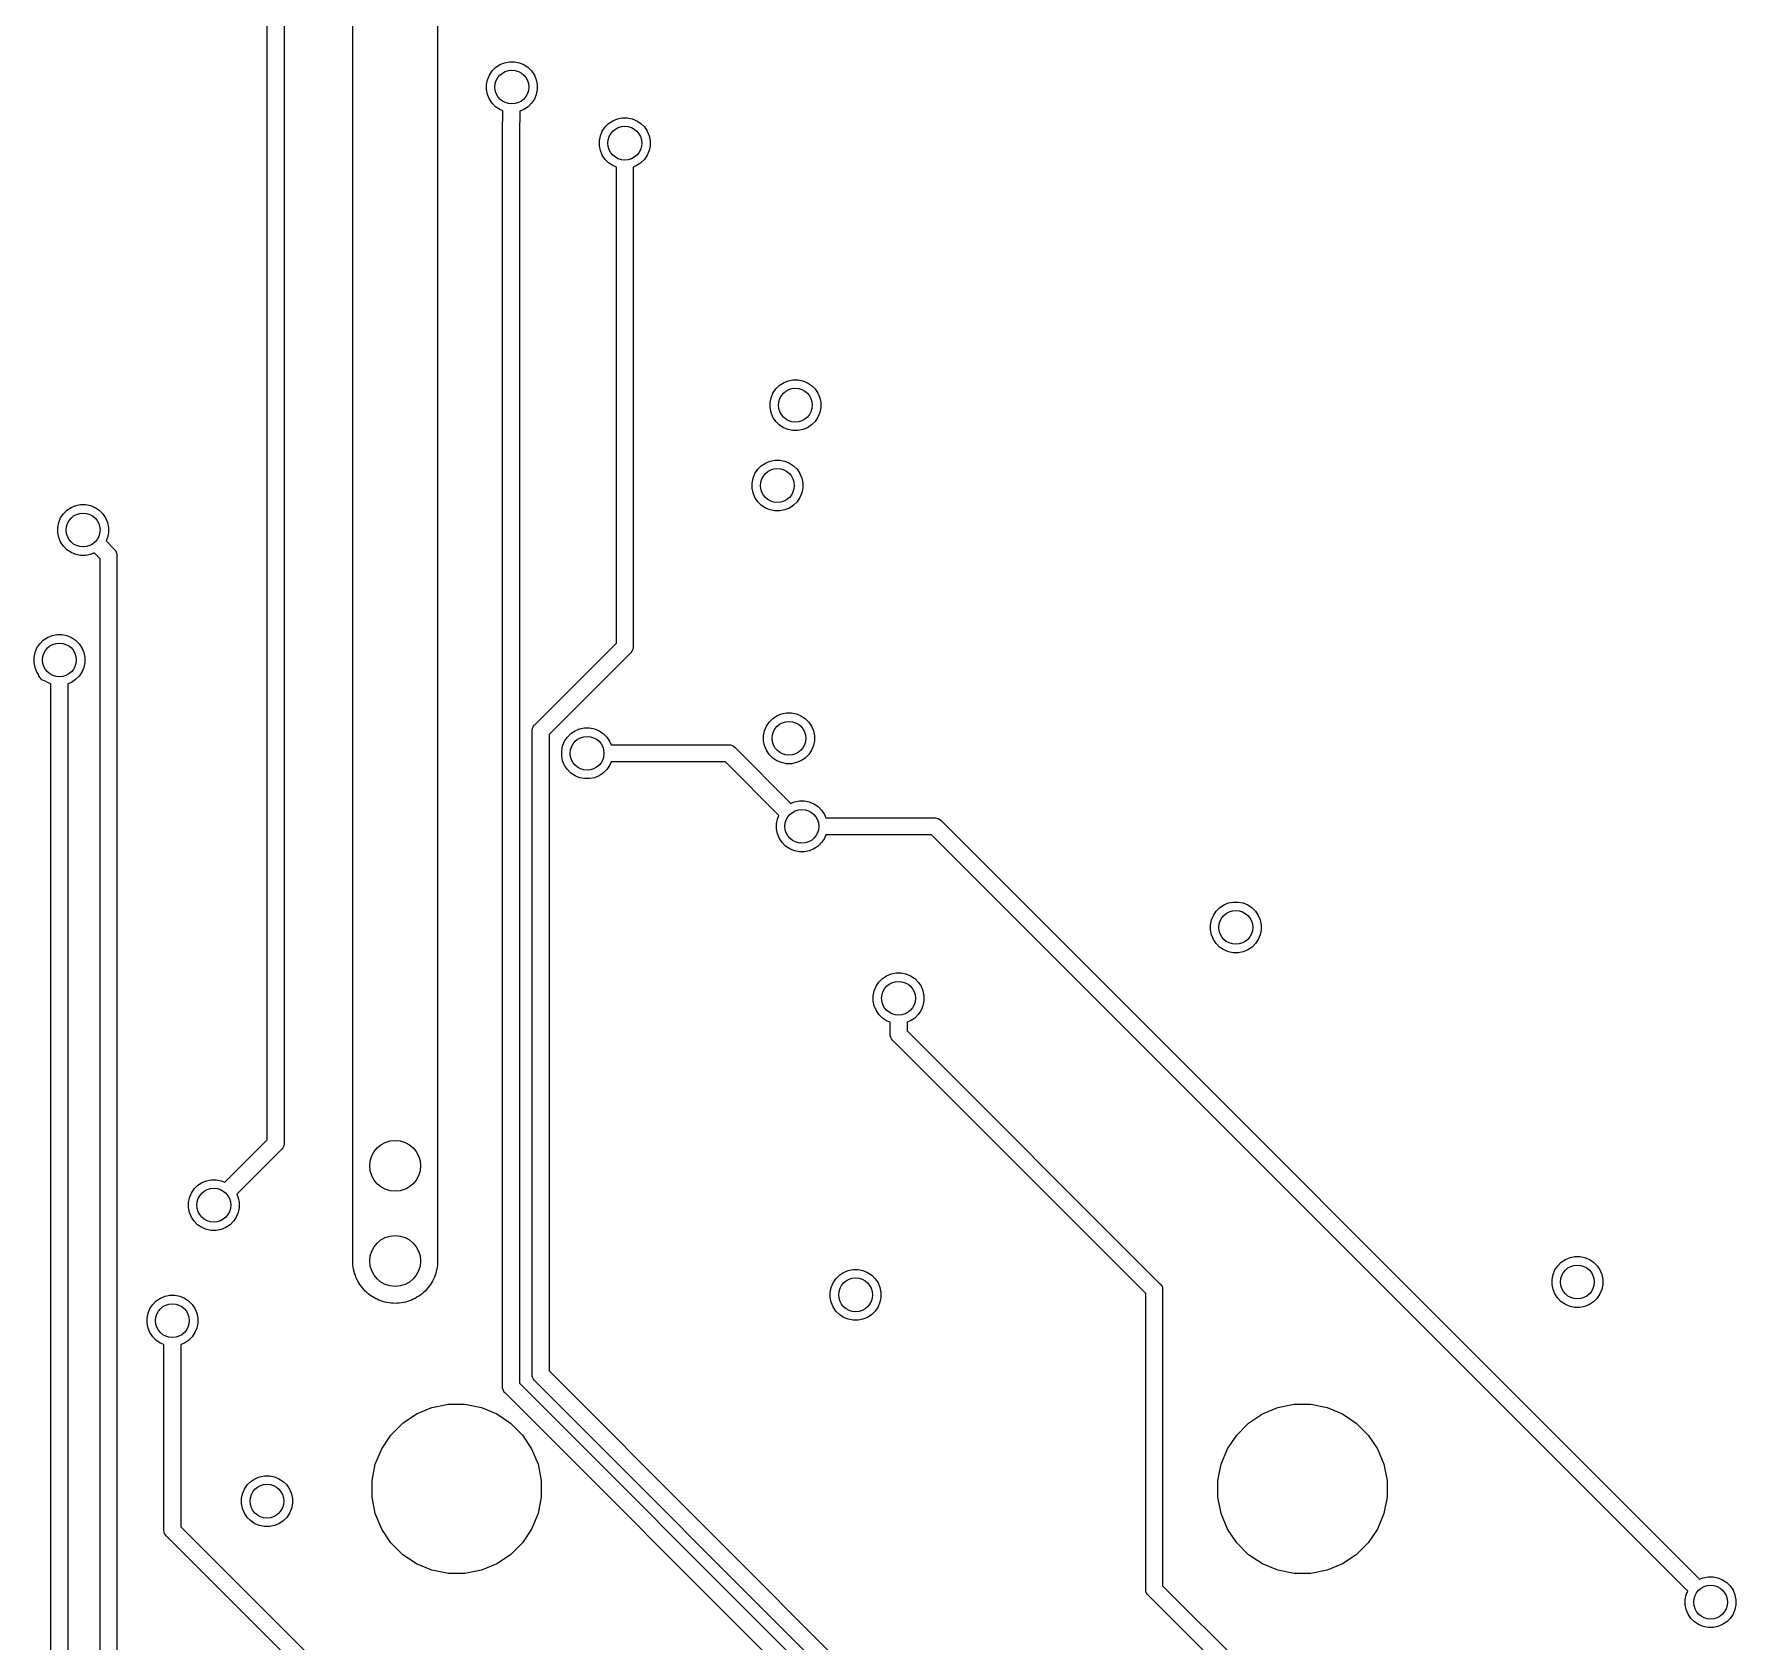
# Model space of a CAD drawing. Extents: x 71 to 174, y -171 to -82.
# Drawn here: x 148.75 to 168.88, y -128.81 to -109.8 of the extents above; entities that cross this region are included whole.
import ezdxf

# ---------------------------------------------------------------- set-up
doc = ezdxf.new("R2010")
doc.units = 0
doc.header["$MEASUREMENT"] = 0
doc.layers.add('BLACK', color=7, linetype='CONTINUOUS')

msp = doc.modelspace()

# ---------------------------------------------------------------- linework, layer by layer
at = {"layer": 'BLACK', "linetype": 'CONTINUOUS'}
for p, q in [((152.523, -122.45), (152.523, -91.7302)), ((153.523, -91.9128), (153.523, -124.355)), ((151.711, -101.399), (151.711, -122.908)), ((151.511, -122.872), (151.511, -101.435)), ((154.137, -110.289), (154.17, -110.24)), ((154.17, -110.24), (154.211, -110.198)), ((154.211, -110.198), (154.261, -110.166)), ((154.261, -110.166), (154.315, -110.143)), ((154.315, -110.143), (154.373, -110.131)), ((154.373, -110.131), (154.432, -110.131)), ((154.432, -110.131), (154.49, -110.143)), ((154.49, -110.143), (154.545, -110.166)), ((154.545, -110.166), (154.594, -110.198)), ((154.594, -110.198), (154.636, -110.24)), ((154.636, -110.24), (154.669, -110.289)), ((154.103, -110.402), (154.114, -110.344)), ((154.103, -110.461), (154.103, -110.402)), ((154.114, -110.519), (154.103, -110.461)), ((154.114, -110.344), (154.137, -110.289)), ((154.669, -110.289), (154.691, -110.344)), ((154.691, -110.344), (154.703, -110.402)), ((154.703, -110.461), (154.691, -110.519)), ((154.703, -110.402), (154.703, -110.461)), ((154.137, -110.574), (154.114, -110.519)), ((154.17, -110.623), (154.137, -110.574)), ((154.211, -110.665), (154.17, -110.623)), ((154.261, -110.697), (154.211, -110.665)), ((154.594, -110.665), (154.545, -110.697)), ((154.636, -110.623), (154.594, -110.665)), ((154.669, -110.574), (154.636, -110.623)), ((154.691, -110.519), (154.669, -110.574)), ((154.297, -110.712), (154.261, -110.697)), ((154.292, -110.971), (154.297, -110.712)), ((154.497, -110.717), (154.492, -110.978)), ((154.545, -110.697), (154.497, -110.717)), ((155.504, -110.903), (155.546, -110.862)), ((155.546, -110.862), (155.595, -110.829)), ((155.595, -110.829), (155.65, -110.806)), ((155.65, -110.806), (155.708, -110.795)), ((155.708, -110.795), (155.767, -110.795)), ((155.767, -110.795), (155.825, -110.806)), ((155.825, -110.806), (155.88, -110.829)), ((155.88, -110.829), (155.929, -110.862)), ((155.929, -110.862), (155.971, -110.903)), ((154.292, -110.972), (154.292, -110.971)), ((154.292, -110.976), (154.292, -110.972)), ((154.292, -110.98), (154.292, -110.976)), ((154.292, -110.981), (154.292, -110.98)), ((154.292, -125.787), (154.292, -110.981)), ((154.492, -110.978), (154.492, -125.75)), ((155.438, -111.065), (155.449, -111.007)), ((155.438, -111.124), (155.438, -111.065)), ((155.449, -111.007), (155.472, -110.953)), ((155.472, -110.953), (155.504, -110.903)), ((155.971, -110.903), (156.003, -110.953)), ((156.003, -110.953), (156.026, -111.007)), ((156.026, -111.007), (156.038, -111.065)), ((156.038, -111.065), (156.038, -111.124)), ((155.449, -111.182), (155.438, -111.124)), ((155.472, -111.237), (155.449, -111.182)), ((155.504, -111.286), (155.472, -111.237)), ((156.003, -111.237), (155.971, -111.286)), ((156.026, -111.182), (156.003, -111.237)), ((156.038, -111.124), (156.026, -111.182)), ((155.546, -111.328), (155.504, -111.286)), ((155.595, -111.36), (155.546, -111.328)), ((155.638, -111.378), (155.595, -111.36)), ((155.638, -117.004), (155.638, -111.378)), ((155.88, -111.36), (155.838, -111.378)), ((155.838, -111.378), (155.838, -117.041)), ((155.929, -111.328), (155.88, -111.36)), ((155.971, -111.286), (155.929, -111.328)), ((157.668, -113.902), (157.726, -113.891)), ((157.726, -113.891), (157.785, -113.891)), ((157.785, -113.891), (157.843, -113.902)), ((157.467, -114.103), (157.49, -114.049)), ((157.49, -114.049), (157.522, -113.999)), ((157.522, -113.999), (157.564, -113.958)), ((157.564, -113.958), (157.613, -113.925)), ((157.613, -113.925), (157.668, -113.902)), ((157.843, -113.902), (157.898, -113.925)), ((157.898, -113.925), (157.947, -113.958)), ((157.947, -113.958), (157.989, -113.999)), ((157.989, -113.999), (158.021, -114.049)), ((158.021, -114.049), (158.044, -114.103)), ((157.455, -114.161), (157.467, -114.103)), ((157.455, -114.22), (157.455, -114.161)), ((157.467, -114.278), (157.455, -114.22)), ((157.49, -114.333), (157.467, -114.278)), ((158.044, -114.278), (158.021, -114.333)), ((158.044, -114.103), (158.055, -114.161)), ((158.055, -114.22), (158.044, -114.278)), ((158.055, -114.161), (158.055, -114.22)), ((157.522, -114.382), (157.49, -114.333)), ((157.564, -114.424), (157.522, -114.382)), ((157.613, -114.457), (157.564, -114.424)), ((157.668, -114.479), (157.613, -114.457)), ((157.726, -114.491), (157.668, -114.479)), ((157.785, -114.491), (157.726, -114.491)), ((157.843, -114.479), (157.785, -114.491)), ((157.898, -114.457), (157.843, -114.479)), ((157.947, -114.424), (157.898, -114.457)), ((157.989, -114.382), (157.947, -114.424)), ((158.021, -114.333), (157.989, -114.382)), ((157.351, -114.908), (157.4, -114.875)), ((157.4, -114.875), (157.455, -114.852)), ((157.455, -114.852), (157.513, -114.841)), ((157.513, -114.841), (157.572, -114.841)), ((157.572, -114.841), (157.63, -114.852)), ((157.63, -114.852), (157.684, -114.875)), ((157.684, -114.875), (157.733, -114.908)), ((157.242, -115.111), (157.254, -115.053)), ((157.254, -115.053), (157.276, -114.999)), ((157.276, -114.999), (157.309, -114.949)), ((157.309, -114.949), (157.351, -114.908)), ((157.733, -114.908), (157.775, -114.949)), ((157.775, -114.949), (157.808, -114.999)), ((157.808, -114.999), (157.831, -115.053)), ((157.831, -115.053), (157.842, -115.111)), ((157.242, -115.17), (157.242, -115.111)), ((157.254, -115.228), (157.242, -115.17)), ((157.276, -115.283), (157.254, -115.228)), ((157.309, -115.332), (157.276, -115.283)), ((157.808, -115.283), (157.775, -115.332)), ((157.831, -115.228), (157.808, -115.283)), ((157.842, -115.17), (157.831, -115.228)), ((157.842, -115.111), (157.842, -115.17)), ((149.067, -115.524), (149.1, -115.474)), ((149.1, -115.474), (149.142, -115.433)), ((149.142, -115.433), (149.191, -115.4)), ((149.191, -115.4), (149.246, -115.377)), ((149.246, -115.377), (149.304, -115.366)), ((149.304, -115.366), (149.363, -115.366)), ((149.363, -115.366), (149.421, -115.377)), ((149.421, -115.377), (149.475, -115.4)), ((149.475, -115.4), (149.524, -115.433)), ((149.524, -115.433), (149.566, -115.474)), ((149.566, -115.474), (149.599, -115.524)), ((157.351, -115.374), (157.309, -115.332)), ((157.4, -115.407), (157.351, -115.374)), ((157.455, -115.429), (157.4, -115.407)), ((157.513, -115.441), (157.455, -115.429)), ((157.572, -115.441), (157.513, -115.441)), ((157.63, -115.429), (157.572, -115.441)), ((157.684, -115.407), (157.63, -115.429)), ((157.733, -115.374), (157.684, -115.407)), ((157.775, -115.332), (157.733, -115.374)), ((149.033, -115.636), (149.045, -115.578)), ((149.033, -115.695), (149.033, -115.636)), ((149.045, -115.753), (149.033, -115.695)), ((149.045, -115.578), (149.067, -115.524)), ((149.599, -115.524), (149.622, -115.578)), ((149.622, -115.578), (149.633, -115.636)), ((149.633, -115.695), (149.622, -115.753)), ((149.633, -115.636), (149.633, -115.695)), ((149.067, -115.808), (149.045, -115.753)), ((149.1, -115.857), (149.067, -115.808)), ((149.142, -115.899), (149.1, -115.857)), ((149.191, -115.932), (149.142, -115.899)), ((149.622, -115.753), (149.604, -115.795)), ((149.604, -115.795), (149.7, -115.892)), ((149.7, -115.892), (149.704, -115.895)), ((149.704, -115.895), (149.716, -115.909)), ((149.246, -115.954), (149.191, -115.932)), ((149.304, -115.966), (149.246, -115.954)), ((149.363, -115.966), (149.304, -115.966)), ((149.421, -115.954), (149.363, -115.966)), ((149.463, -115.937), (149.421, -115.954)), ((149.533, -116.007), (149.463, -115.937)), ((149.533, -130.144), (149.533, -116.007)), ((149.716, -115.909), (149.717, -115.91)), ((149.717, -115.91), (149.726, -115.927)), ((149.726, -115.927), (149.729, -115.939)), ((149.729, -115.939), (149.732, -115.946)), ((149.732, -115.946), (149.733, -115.961)), ((149.733, -115.961), (149.733, -115.961)), ((149.733, -115.961), (149.734, -115.966)), ((149.734, -115.966), (149.733, -115.971)), ((149.733, -115.971), (149.733, -130.181)), ((148.911, -116.937), (148.966, -116.914)), ((148.966, -116.914), (149.024, -116.902)), ((149.024, -116.902), (149.083, -116.902)), ((149.083, -116.902), (149.141, -116.914)), ((149.141, -116.914), (149.195, -116.937)), ((148.753, -117.173), (148.765, -117.115)), ((148.765, -117.115), (148.787, -117.06)), ((148.787, -117.06), (148.82, -117.011)), ((148.82, -117.011), (148.862, -116.969)), ((148.862, -116.969), (148.911, -116.937)), ((149.195, -116.937), (149.244, -116.969)), ((149.244, -116.969), (149.286, -117.011)), ((149.286, -117.011), (149.319, -117.06)), ((149.319, -117.06), (149.342, -117.115)), ((149.342, -117.115), (149.353, -117.173)), ((154.674, -117.967), (155.638, -117.004)), ((155.821, -117.101), (155.809, -117.117)), ((155.83, -117.084), (155.821, -117.101)), ((155.836, -117.065), (155.83, -117.084)), ((155.838, -117.051), (155.836, -117.065)), ((155.838, -117.041), (155.838, -117.046)), ((155.838, -117.046), (155.838, -117.051)), ((155.838, -117.051), (155.838, -117.051)), ((148.753, -117.232), (148.753, -117.173)), ((148.765, -117.29), (148.753, -117.232)), ((148.787, -117.345), (148.765, -117.29)), ((149.342, -117.29), (149.319, -117.345)), ((149.353, -117.232), (149.342, -117.29)), ((149.353, -117.173), (149.353, -117.232)), ((155.805, -117.12), (154.842, -118.083)), ((155.809, -117.117), (155.805, -117.12)), ((148.804, -117.37), (148.787, -117.345)), ((148.805, -117.372), (148.804, -117.37)), ((148.81, -117.391), (148.805, -117.372)), ((148.82, -117.408), (148.81, -117.391)), ((148.832, -117.423), (148.82, -117.408)), ((148.847, -117.436), (148.832, -117.423)), ((148.865, -117.445), (148.847, -117.436)), ((148.883, -117.451), (148.865, -117.445)), ((148.885, -117.451), (148.883, -117.451)), ((148.911, -117.468), (148.885, -117.451)), ((148.953, -117.486), (148.911, -117.468)), ((148.953, -141.495), (148.953, -117.486)), ((149.195, -117.468), (149.153, -117.486)), ((149.153, -117.486), (149.153, -141.532)), ((149.244, -117.435), (149.195, -117.468)), ((149.286, -117.394), (149.244, -117.435)), ((149.319, -117.345), (149.286, -117.394)), ((157.446, -117.936), (157.488, -117.895)), ((157.488, -117.895), (157.537, -117.862)), ((157.537, -117.862), (157.592, -117.839)), ((157.592, -117.839), (157.65, -117.828)), ((157.65, -117.828), (157.709, -117.828)), ((157.709, -117.828), (157.767, -117.839)), ((157.767, -117.839), (157.821, -117.862)), ((157.821, -117.862), (157.871, -117.895)), ((157.871, -117.895), (157.912, -117.936)), ((154.641, -118.041), (154.642, -118.037)), ((154.642, -118.046), (154.641, -118.041)), ((154.642, -118.037), (154.643, -118.022)), ((154.642, -118.037), (154.642, -118.037)), ((154.642, -125.642), (154.642, -118.046)), ((154.643, -118.022), (154.649, -118.003)), ((154.649, -118.003), (154.658, -117.986)), ((154.658, -117.986), (154.671, -117.97)), ((154.671, -117.97), (154.674, -117.967)), ((154.842, -118.083), (154.842, -125.605)), ((155.026, -118.163), (155.059, -118.114)), ((155.059, -118.114), (155.1, -118.072)), ((155.1, -118.072), (155.15, -118.04)), ((155.15, -118.04), (155.204, -118.017)), ((155.204, -118.017), (155.262, -118.005)), ((155.262, -118.005), (155.321, -118.005)), ((155.321, -118.005), (155.379, -118.017)), ((155.379, -118.017), (155.434, -118.04)), ((155.434, -118.04), (155.483, -118.072)), ((155.483, -118.072), (155.525, -118.114)), ((155.525, -118.114), (155.558, -118.163)), ((157.379, -118.098), (157.391, -118.04)), ((157.379, -118.157), (157.379, -118.098)), ((157.391, -118.04), (157.413, -117.986)), ((157.413, -117.986), (157.446, -117.936)), ((157.912, -117.936), (157.945, -117.986)), ((157.945, -117.986), (157.968, -118.04)), ((157.968, -118.04), (157.979, -118.098)), ((157.979, -118.098), (157.979, -118.157)), ((154.992, -118.276), (155.003, -118.218)), ((154.992, -118.335), (154.992, -118.276)), ((155.003, -118.218), (155.026, -118.163)), ((155.558, -118.163), (155.575, -118.205)), ((155.575, -118.205), (156.963, -118.205)), ((156.963, -118.205), (156.968, -118.205)), ((156.968, -118.205), (156.973, -118.205)), ((156.973, -118.205), (156.973, -118.205)), ((156.973, -118.205), (156.988, -118.207)), ((156.988, -118.207), (157.007, -118.213)), ((157.007, -118.213), (157.024, -118.222)), ((157.024, -118.222), (157.039, -118.234)), ((157.039, -118.234), (157.042, -118.238)), ((157.042, -118.238), (157.702, -118.898)), ((157.391, -118.215), (157.379, -118.157)), ((157.413, -118.27), (157.391, -118.215)), ((157.446, -118.319), (157.413, -118.27)), ((157.488, -118.361), (157.446, -118.319)), ((157.912, -118.319), (157.871, -118.361)), ((157.945, -118.27), (157.912, -118.319)), ((157.968, -118.215), (157.945, -118.27)), ((157.979, -118.157), (157.968, -118.215)), ((155.003, -118.393), (154.992, -118.335)), ((155.026, -118.448), (155.003, -118.393)), ((155.059, -118.497), (155.026, -118.448)), ((155.1, -118.539), (155.059, -118.497)), ((155.525, -118.497), (155.483, -118.539)), ((155.558, -118.448), (155.525, -118.497)), ((155.575, -118.405), (155.558, -118.448)), ((156.927, -118.405), (155.575, -118.405)), ((157.561, -119.039), (156.927, -118.405)), ((157.537, -118.394), (157.488, -118.361)), ((157.592, -118.416), (157.537, -118.394)), ((157.65, -118.428), (157.592, -118.416)), ((157.709, -118.428), (157.65, -118.428)), ((157.767, -118.416), (157.709, -118.428)), ((157.821, -118.394), (157.767, -118.416)), ((157.871, -118.361), (157.821, -118.394)), ((155.15, -118.571), (155.1, -118.539)), ((155.204, -118.594), (155.15, -118.571)), ((155.262, -118.605), (155.204, -118.594)), ((155.321, -118.605), (155.262, -118.605)), ((155.379, -118.594), (155.321, -118.605)), ((155.434, -118.571), (155.379, -118.594)), ((155.483, -118.539), (155.434, -118.571)), ((157.702, -118.898), (157.744, -118.881)), ((157.744, -118.881), (157.802, -118.869)), ((157.802, -118.869), (157.861, -118.869)), ((157.861, -118.869), (157.919, -118.881)), ((157.919, -118.881), (157.974, -118.903)), ((157.974, -118.903), (158.023, -118.936)), ((157.532, -119.14), (157.543, -119.082)), ((157.543, -119.082), (157.561, -119.039)), ((158.023, -118.936), (158.065, -118.978)), ((158.065, -118.978), (158.098, -119.027)), ((158.098, -119.027), (158.115, -119.069)), ((158.115, -119.069), (159.402, -119.069)), ((159.402, -119.069), (159.406, -119.069)), ((159.406, -119.069), (159.411, -119.069)), ((159.411, -119.069), (159.411, -119.069)), ((159.411, -119.069), (159.426, -119.071)), ((159.426, -119.071), (159.445, -119.076)), ((159.445, -119.076), (159.462, -119.086)), ((159.462, -119.086), (159.478, -119.098)), ((159.478, -119.098), (159.481, -119.102)), ((159.481, -119.102), (168.446, -128.067)), ((157.532, -119.199), (157.532, -119.14)), ((157.543, -119.257), (157.532, -119.199)), ((157.566, -119.311), (157.543, -119.257)), ((157.599, -119.36), (157.566, -119.311)), ((158.098, -119.311), (158.065, -119.36)), ((158.115, -119.269), (158.098, -119.311)), ((159.365, -119.269), (158.115, -119.269)), ((168.305, -128.209), (159.365, -119.269)), ((157.64, -119.402), (157.599, -119.36)), ((157.69, -119.435), (157.64, -119.402)), ((157.744, -119.458), (157.69, -119.435)), ((157.802, -119.469), (157.744, -119.458)), ((157.861, -119.469), (157.802, -119.469)), ((157.919, -119.458), (157.861, -119.469)), ((157.974, -119.435), (157.919, -119.458)), ((158.023, -119.402), (157.974, -119.435)), ((158.065, -119.36), (158.023, -119.402)), ((162.729, -120.172), (162.771, -120.13)), ((162.771, -120.13), (162.82, -120.097)), ((162.82, -120.097), (162.875, -120.074)), ((162.875, -120.074), (162.933, -120.063)), ((162.933, -120.063), (162.992, -120.063)), ((162.992, -120.063), (163.05, -120.074)), ((163.05, -120.074), (163.105, -120.097)), ((163.105, -120.097), (163.154, -120.13)), ((163.154, -120.13), (163.196, -120.172)), ((162.662, -120.333), (162.674, -120.275)), ((162.662, -120.392), (162.662, -120.333)), ((162.674, -120.275), (162.697, -120.221)), ((162.697, -120.221), (162.729, -120.172)), ((163.196, -120.172), (163.228, -120.221)), ((163.228, -120.221), (163.251, -120.275)), ((163.251, -120.275), (163.262, -120.333)), ((163.262, -120.333), (163.262, -120.392)), ((162.674, -120.45), (162.662, -120.392)), ((162.697, -120.505), (162.674, -120.45)), ((162.729, -120.554), (162.697, -120.505)), ((163.228, -120.505), (163.196, -120.554)), ((163.251, -120.45), (163.228, -120.505)), ((163.262, -120.392), (163.251, -120.45)), ((162.771, -120.596), (162.729, -120.554)), ((162.82, -120.629), (162.771, -120.596)), ((162.875, -120.651), (162.82, -120.629)), ((162.933, -120.663), (162.875, -120.651)), ((162.992, -120.663), (162.933, -120.663)), ((163.05, -120.651), (162.992, -120.663)), ((163.105, -120.629), (163.05, -120.651)), ((163.154, -120.596), (163.105, -120.629)), ((163.196, -120.554), (163.154, -120.596)), ((158.783, -120.968), (158.833, -120.935)), ((158.833, -120.935), (158.887, -120.913)), ((158.887, -120.913), (158.945, -120.901)), ((158.945, -120.901), (159.004, -120.901)), ((159.004, -120.901), (159.062, -120.913)), ((159.062, -120.913), (159.117, -120.935)), ((159.117, -120.935), (159.166, -120.968)), ((158.675, -121.172), (158.686, -121.114)), ((158.686, -121.114), (158.709, -121.059)), ((158.709, -121.059), (158.742, -121.01)), ((158.742, -121.01), (158.783, -120.968)), ((159.166, -120.968), (159.208, -121.01)), ((159.208, -121.01), (159.241, -121.059)), ((159.241, -121.059), (159.263, -121.114)), ((159.263, -121.114), (159.275, -121.172)), ((158.675, -121.231), (158.675, -121.172)), ((158.686, -121.289), (158.675, -121.231)), ((158.709, -121.343), (158.686, -121.289)), ((159.263, -121.289), (159.241, -121.343)), ((159.275, -121.231), (159.263, -121.289)), ((159.275, -121.172), (159.275, -121.231)), ((158.742, -121.392), (158.709, -121.343)), ((158.783, -121.434), (158.742, -121.392)), ((158.833, -121.467), (158.783, -121.434)), ((158.875, -121.484), (158.833, -121.467)), ((158.875, -121.62), (158.875, -121.484)), ((159.117, -121.467), (159.075, -121.484)), ((159.075, -121.484), (159.075, -121.584)), ((159.166, -121.434), (159.117, -121.467)), ((159.208, -121.392), (159.166, -121.434)), ((159.241, -121.343), (159.208, -121.392)), ((158.874, -121.625), (158.875, -121.62)), ((158.875, -121.63), (158.874, -121.625)), ((158.876, -121.645), (158.875, -121.63)), ((158.875, -121.63), (158.875, -121.63)), ((158.882, -121.664), (158.876, -121.645)), ((158.891, -121.681), (158.882, -121.664)), ((158.904, -121.696), (158.891, -121.681)), ((158.907, -121.7), (158.904, -121.696)), ((161.897, -124.689), (158.907, -121.7)), ((159.075, -121.584), (162.065, -124.574)), ((152.523, -123.132), (152.523, -122.45)), ((152.523, -122.45), (152.523, -122.45)), ((151.008, -123.375), (151.511, -122.872)), ((151.704, -122.951), (151.695, -122.969)), ((151.706, -122.945), (151.704, -122.951)), ((151.71, -122.933), (151.706, -122.945)), ((151.711, -122.918), (151.71, -122.931)), ((151.71, -122.931), (151.71, -122.933)), ((151.711, -122.908), (151.712, -122.913)), ((151.712, -122.913), (151.711, -122.918)), ((151.711, -122.918), (151.711, -122.918)), ((151.678, -122.987), (151.149, -123.516)), ((151.682, -122.984), (151.678, -122.987)), ((151.695, -122.969), (151.682, -122.984)), ((152.523, -123.231), (152.523, -123.132)), ((152.523, -123.132), (152.523, -123.132)), ((150.791, -123.357), (150.849, -123.346)), ((150.849, -123.346), (150.908, -123.346)), ((150.908, -123.346), (150.966, -123.357)), ((152.523, -124.256), (152.523, -123.231)), ((152.523, -123.231), (152.523, -123.231)), ((150.59, -123.558), (150.613, -123.504)), ((150.613, -123.504), (150.645, -123.454)), ((150.645, -123.454), (150.687, -123.413)), ((150.687, -123.413), (150.736, -123.38)), ((150.736, -123.38), (150.791, -123.357)), ((150.966, -123.357), (151.008, -123.375)), ((151.149, -123.516), (151.167, -123.558)), ((150.578, -123.616), (150.59, -123.558)), ((150.578, -123.675), (150.578, -123.616)), ((150.59, -123.733), (150.578, -123.675)), ((150.613, -123.788), (150.59, -123.733)), ((151.167, -123.733), (151.144, -123.788)), ((151.167, -123.558), (151.178, -123.616)), ((151.178, -123.675), (151.167, -123.733)), ((151.178, -123.616), (151.178, -123.675)), ((150.645, -123.837), (150.613, -123.788)), ((150.687, -123.879), (150.645, -123.837)), ((150.736, -123.912), (150.687, -123.879)), ((150.791, -123.934), (150.736, -123.912)), ((150.849, -123.946), (150.791, -123.934)), ((150.908, -123.946), (150.849, -123.946)), ((150.966, -123.934), (150.908, -123.946)), ((151.02, -123.912), (150.966, -123.934)), ((151.07, -123.879), (151.02, -123.912)), ((151.111, -123.837), (151.07, -123.879)), ((151.144, -123.788), (151.111, -123.837)), ((152.523, -124.355), (152.523, -124.256)), ((152.528, -124.379), (152.523, -124.355)), ((153.523, -124.355), (153.518, -124.379)), ((166.768, -124.363), (166.81, -124.321)), ((166.81, -124.321), (166.859, -124.288)), ((166.859, -124.288), (166.914, -124.265)), ((166.914, -124.265), (166.972, -124.254)), ((166.972, -124.254), (167.031, -124.254)), ((167.031, -124.254), (167.089, -124.265)), ((167.089, -124.265), (167.143, -124.288)), ((167.143, -124.288), (167.192, -124.321)), ((167.192, -124.321), (167.234, -124.363)), ((152.53, -124.404), (152.528, -124.379)), ((152.537, -124.427), (152.53, -124.404)), ((152.542, -124.452), (152.537, -124.427)), ((152.552, -124.474), (152.542, -124.452)), ((152.559, -124.498), (152.552, -124.474)), ((152.571, -124.52), (152.559, -124.498)), ((152.58, -124.543), (152.571, -124.52)), ((152.594, -124.563), (152.58, -124.543)), ((153.466, -124.543), (153.452, -124.563)), ((153.476, -124.52), (153.466, -124.543)), ((153.487, -124.498), (153.476, -124.52)), ((153.494, -124.474), (153.487, -124.498)), ((153.504, -124.452), (153.494, -124.474)), ((153.509, -124.427), (153.504, -124.452)), ((153.516, -124.404), (153.509, -124.427)), ((153.518, -124.379), (153.516, -124.404)), ((158.201, -124.564), (158.234, -124.515)), ((158.234, -124.515), (158.275, -124.473)), ((158.275, -124.473), (158.325, -124.44)), ((158.325, -124.44), (158.379, -124.418)), ((158.379, -124.418), (158.437, -124.406)), ((158.437, -124.406), (158.496, -124.406)), ((158.496, -124.406), (158.554, -124.418)), ((158.554, -124.418), (158.609, -124.44)), ((158.609, -124.44), (158.658, -124.473)), ((158.658, -124.473), (158.7, -124.515)), ((158.7, -124.515), (158.733, -124.564)), ((166.701, -124.524), (166.713, -124.466)), ((166.701, -124.583), (166.701, -124.524)), ((166.713, -124.466), (166.735, -124.412)), ((166.735, -124.412), (166.768, -124.363)), ((167.234, -124.363), (167.267, -124.412)), ((167.267, -124.412), (167.29, -124.466)), ((167.29, -124.466), (167.301, -124.524)), ((167.301, -124.524), (167.301, -124.583)), ((150.198, -124.778), (150.247, -124.745)), ((150.247, -124.745), (150.302, -124.723)), ((150.302, -124.723), (150.36, -124.711)), ((150.36, -124.711), (150.419, -124.711)), ((150.419, -124.711), (150.477, -124.723)), ((150.477, -124.723), (150.532, -124.745)), ((150.532, -124.745), (150.581, -124.778)), ((152.605, -124.585), (152.594, -124.563)), ((152.621, -124.604), (152.605, -124.585)), ((152.635, -124.624), (152.621, -124.604)), ((152.652, -124.642), (152.635, -124.624)), ((152.668, -124.661), (152.652, -124.642)), ((152.687, -124.677), (152.668, -124.661)), ((152.704, -124.694), (152.687, -124.677)), ((152.725, -124.708), (152.704, -124.694)), ((152.744, -124.723), (152.725, -124.708)), ((152.766, -124.735), (152.744, -124.723)), ((152.786, -124.749), (152.766, -124.735)), ((152.809, -124.758), (152.786, -124.749)), ((152.831, -124.77), (152.809, -124.758)), ((153.237, -124.758), (153.215, -124.77)), ((153.26, -124.749), (153.237, -124.758)), ((153.28, -124.735), (153.26, -124.749)), ((153.302, -124.723), (153.28, -124.735)), ((153.321, -124.708), (153.302, -124.723)), ((153.342, -124.694), (153.321, -124.708)), ((153.359, -124.677), (153.342, -124.694)), ((153.378, -124.661), (153.359, -124.677)), ((153.394, -124.642), (153.378, -124.661)), ((153.411, -124.624), (153.394, -124.642)), ((153.425, -124.604), (153.411, -124.624)), ((153.441, -124.585), (153.425, -124.604)), ((153.452, -124.563), (153.441, -124.585)), ((158.167, -124.677), (158.178, -124.619)), ((158.167, -124.736), (158.167, -124.677)), ((158.178, -124.794), (158.167, -124.736)), ((158.178, -124.619), (158.201, -124.564)), ((158.733, -124.564), (158.755, -124.619)), ((158.755, -124.619), (158.767, -124.677)), ((158.767, -124.736), (158.755, -124.794)), ((158.767, -124.677), (158.767, -124.736)), ((161.897, -128.181), (161.897, -124.689)), ((162.065, -124.574), (162.068, -124.577)), ((162.068, -124.577), (162.081, -124.592)), ((162.081, -124.592), (162.09, -124.609)), ((162.09, -124.609), (162.094, -124.623)), ((162.094, -124.623), (162.095, -124.625)), ((162.095, -124.625), (162.096, -124.628)), ((162.096, -124.628), (162.097, -124.643)), ((162.097, -124.643), (162.097, -124.643)), ((162.097, -124.643), (162.098, -124.648)), ((162.098, -124.648), (162.097, -124.653)), ((162.097, -124.653), (162.097, -128.145)), ((166.713, -124.641), (166.701, -124.583)), ((166.735, -124.696), (166.713, -124.641)), ((166.768, -124.745), (166.735, -124.696)), ((166.81, -124.787), (166.768, -124.745)), ((167.234, -124.745), (167.192, -124.787)), ((167.267, -124.696), (167.234, -124.745)), ((167.29, -124.641), (167.267, -124.696)), ((167.301, -124.583), (167.29, -124.641)), ((150.089, -124.982), (150.101, -124.924)), ((150.101, -124.924), (150.124, -124.869)), ((150.124, -124.869), (150.156, -124.82)), ((150.156, -124.82), (150.198, -124.778)), ((150.581, -124.778), (150.623, -124.82)), ((150.623, -124.82), (150.655, -124.869)), ((150.655, -124.869), (150.678, -124.924)), ((150.678, -124.924), (150.689, -124.982)), ((152.854, -124.777), (152.831, -124.77)), ((152.877, -124.786), (152.854, -124.777)), ((152.901, -124.791), (152.877, -124.786)), ((152.925, -124.798), (152.901, -124.791)), ((152.95, -124.801), (152.925, -124.798)), ((152.974, -124.806), (152.95, -124.801)), ((152.999, -124.806), (152.974, -124.806)), ((153.023, -124.808), (152.999, -124.806)), ((153.048, -124.806), (153.023, -124.808)), ((153.072, -124.806), (153.048, -124.806)), ((153.097, -124.801), (153.072, -124.806)), ((153.121, -124.798), (153.097, -124.801)), ((153.145, -124.791), (153.121, -124.798)), ((153.169, -124.786), (153.145, -124.791)), ((153.192, -124.777), (153.169, -124.786)), ((153.215, -124.77), (153.192, -124.777)), ((158.201, -124.848), (158.178, -124.794)), ((158.234, -124.898), (158.201, -124.848)), ((158.275, -124.939), (158.234, -124.898)), ((158.325, -124.972), (158.275, -124.939)), ((158.658, -124.939), (158.609, -124.972)), ((158.7, -124.898), (158.658, -124.939)), ((158.733, -124.848), (158.7, -124.898)), ((158.755, -124.794), (158.733, -124.848)), ((166.859, -124.82), (166.81, -124.787)), ((166.914, -124.842), (166.859, -124.82)), ((166.972, -124.854), (166.914, -124.842)), ((167.031, -124.854), (166.972, -124.854)), ((167.089, -124.842), (167.031, -124.854)), ((167.143, -124.82), (167.089, -124.842)), ((167.192, -124.787), (167.143, -124.82)), ((150.089, -125.041), (150.089, -124.982)), ((150.101, -125.099), (150.089, -125.041)), ((150.124, -125.153), (150.101, -125.099)), ((150.156, -125.202), (150.124, -125.153)), ((150.655, -125.153), (150.623, -125.202)), ((150.678, -125.099), (150.655, -125.153)), ((150.689, -125.041), (150.678, -125.099)), ((150.689, -124.982), (150.689, -125.041)), ((158.379, -124.995), (158.325, -124.972)), ((158.437, -125.006), (158.379, -124.995)), ((158.496, -125.006), (158.437, -125.006)), ((158.554, -124.995), (158.496, -125.006)), ((158.609, -124.972), (158.554, -124.995)), ((150.198, -125.244), (150.156, -125.202)), ((150.247, -125.277), (150.198, -125.244)), ((150.289, -125.294), (150.247, -125.277)), ((150.289, -127.483), (150.289, -125.294)), ((150.532, -125.277), (150.489, -125.294)), ((150.489, -125.294), (150.489, -127.446)), ((150.581, -125.244), (150.532, -125.277)), ((150.623, -125.202), (150.581, -125.244)), ((154.492, -125.75), (157.797, -129.056)), ((154.641, -125.647), (154.642, -125.642)), ((154.643, -125.666), (154.641, -125.647)), ((154.647, -125.679), (154.643, -125.666)), ((154.649, -125.685), (154.647, -125.679)), ((154.658, -125.703), (154.649, -125.685)), ((154.671, -125.718), (154.658, -125.703)), ((154.674, -125.721), (154.671, -125.718)), ((158.784, -129.831), (154.674, -125.721)), ((154.842, -125.605), (158.951, -129.715)), ((154.291, -125.792), (154.292, -125.787)), ((154.293, -125.811), (154.291, -125.792)), ((154.295, -125.817), (154.293, -125.811)), ((154.299, -125.83), (154.295, -125.817)), ((154.308, -125.847), (154.299, -125.83)), ((154.321, -125.863), (154.308, -125.847)), ((154.324, -125.866), (154.321, -125.863)), ((157.63, -129.172), (154.324, -125.866)), ((153.113, -126.223), (153.276, -126.114)), ((153.276, -126.114), (153.458, -126.038)), ((153.458, -126.038), (153.652, -126)), ((153.652, -126), (153.848, -126)), ((153.848, -126), (154.042, -126.038)), ((154.042, -126.038), (154.224, -126.114)), ((154.224, -126.114), (154.387, -126.223)), ((163.113, -126.223), (163.276, -126.114)), ((163.276, -126.114), (163.458, -126.038)), ((163.458, -126.038), (163.652, -126)), ((163.652, -126), (163.848, -126)), ((163.848, -126), (164.042, -126.038)), ((164.042, -126.038), (164.224, -126.114)), ((164.224, -126.114), (164.387, -126.223)), ((152.864, -126.526), (152.973, -126.363)), ((152.973, -126.363), (153.113, -126.223)), ((154.387, -126.223), (154.527, -126.363)), ((154.527, -126.363), (154.636, -126.526)), ((162.864, -126.526), (162.973, -126.363)), ((162.973, -126.363), (163.113, -126.223)), ((164.387, -126.223), (164.527, -126.363)), ((164.527, -126.363), (164.636, -126.526)), ((152.788, -126.708), (152.864, -126.526)), ((154.636, -126.526), (154.712, -126.708)), ((162.788, -126.708), (162.864, -126.526)), ((164.636, -126.526), (164.712, -126.708)), ((152.75, -126.902), (152.788, -126.708)), ((154.712, -126.708), (154.75, -126.902)), ((162.75, -126.902), (162.788, -126.708)), ((164.712, -126.708), (164.75, -126.902)), ((151.241, -127.003), (151.274, -126.953)), ((151.274, -126.953), (151.316, -126.912)), ((151.316, -126.912), (151.365, -126.879)), ((151.365, -126.879), (151.42, -126.856)), ((151.42, -126.856), (151.478, -126.845)), ((151.478, -126.845), (151.537, -126.845)), ((151.537, -126.845), (151.595, -126.856)), ((151.595, -126.856), (151.649, -126.879)), ((151.649, -126.879), (151.698, -126.912)), ((151.698, -126.912), (151.74, -126.953)), ((151.74, -126.953), (151.773, -127.003)), ((152.75, -127.098), (152.75, -126.902)), ((154.75, -126.902), (154.75, -127.098)), ((162.75, -127.098), (162.75, -126.902)), ((164.75, -126.902), (164.75, -127.098)), ((151.207, -127.115), (151.219, -127.057)), ((151.207, -127.174), (151.207, -127.115)), ((151.219, -127.232), (151.207, -127.174)), ((151.219, -127.057), (151.241, -127.003)), ((151.773, -127.003), (151.796, -127.057)), ((151.796, -127.057), (151.807, -127.115)), ((151.807, -127.174), (151.796, -127.232)), ((151.807, -127.115), (151.807, -127.174)), ((152.788, -127.292), (152.75, -127.098)), ((154.75, -127.098), (154.712, -127.292)), ((162.788, -127.292), (162.75, -127.098)), ((164.75, -127.098), (164.712, -127.292)), ((151.241, -127.287), (151.219, -127.232)), ((151.274, -127.336), (151.241, -127.287)), ((151.316, -127.378), (151.274, -127.336)), ((151.365, -127.411), (151.316, -127.378)), ((151.698, -127.378), (151.649, -127.411)), ((151.74, -127.336), (151.698, -127.378)), ((151.773, -127.287), (151.74, -127.336)), ((151.796, -127.232), (151.773, -127.287)), ((152.864, -127.474), (152.788, -127.292)), ((154.712, -127.292), (154.636, -127.474)), ((162.864, -127.474), (162.788, -127.292)), ((164.712, -127.292), (164.636, -127.474)), ((150.289, -127.488), (150.289, -127.483)), ((150.289, -127.492), (150.289, -127.488)), ((150.291, -127.507), (150.289, -127.492)), ((150.289, -127.492), (150.289, -127.492)), ((150.297, -127.526), (150.291, -127.507)), ((150.306, -127.543), (150.297, -127.526)), ((150.318, -127.559), (150.306, -127.543)), ((150.322, -127.562), (150.318, -127.559)), ((151.855, -129.095), (150.322, -127.562)), ((150.489, -127.446), (152.023, -128.979)), ((151.42, -127.433), (151.365, -127.411)), ((151.478, -127.445), (151.42, -127.433)), ((151.537, -127.445), (151.478, -127.445)), ((151.595, -127.433), (151.537, -127.445)), ((151.649, -127.411), (151.595, -127.433)), ((152.973, -127.637), (152.864, -127.474)), ((154.636, -127.474), (154.527, -127.637)), ((162.973, -127.637), (162.864, -127.474)), ((164.636, -127.474), (164.527, -127.637)), ((153.113, -127.777), (152.973, -127.637)), ((153.276, -127.886), (153.113, -127.777)), ((154.387, -127.777), (154.224, -127.886)), ((154.527, -127.637), (154.387, -127.777)), ((163.113, -127.777), (162.973, -127.637)), ((163.276, -127.886), (163.113, -127.777)), ((164.387, -127.777), (164.224, -127.886)), ((164.527, -127.637), (164.387, -127.777)), ((153.458, -127.962), (153.276, -127.886)), ((153.652, -128), (153.458, -127.962)), ((154.042, -127.962), (153.848, -128)), ((154.224, -127.886), (154.042, -127.962)), ((163.458, -127.962), (163.276, -127.886)), ((163.652, -128), (163.458, -127.962)), ((164.042, -127.962), (163.848, -128)), ((164.224, -127.886), (164.042, -127.962)), ((153.848, -128), (153.652, -128)), ((161.897, -128.186), (161.897, -128.181)), ((162.097, -128.145), (163.036, -129.083)), ((163.848, -128), (163.652, -128)), ((168.446, -128.067), (168.488, -128.05)), ((168.488, -128.05), (168.546, -128.038)), ((168.546, -128.038), (168.605, -128.038)), ((168.605, -128.038), (168.663, -128.05)), ((168.663, -128.05), (168.718, -128.073)), ((168.718, -128.073), (168.767, -128.105)), ((168.767, -128.105), (168.809, -128.147)), ((168.809, -128.147), (168.842, -128.196)), ((161.897, -128.191), (161.897, -128.186)), ((161.899, -128.206), (161.897, -128.191)), ((161.897, -128.191), (161.897, -128.191)), ((161.904, -128.225), (161.899, -128.206)), ((161.914, -128.242), (161.904, -128.225)), ((161.926, -128.257), (161.914, -128.242)), ((161.93, -128.26), (161.926, -128.257)), ((162.895, -129.225), (161.93, -128.26)), ((168.276, -128.309), (168.287, -128.251)), ((168.276, -128.368), (168.276, -128.309)), ((168.287, -128.426), (168.276, -128.368)), ((168.287, -128.251), (168.305, -128.209)), ((168.842, -128.196), (168.864, -128.251)), ((168.864, -128.251), (168.876, -128.309)), ((168.876, -128.368), (168.864, -128.426)), ((168.876, -128.309), (168.876, -128.368)), ((168.31, -128.481), (168.287, -128.426)), ((168.343, -128.53), (168.31, -128.481)), ((168.385, -128.572), (168.343, -128.53)), ((168.434, -128.604), (168.385, -128.572)), ((168.767, -128.572), (168.718, -128.604)), ((168.809, -128.53), (168.767, -128.572)), ((168.842, -128.481), (168.809, -128.53)), ((168.864, -128.426), (168.842, -128.481)), ((168.488, -128.627), (168.434, -128.604)), ((168.546, -128.638), (168.488, -128.627)), ((168.605, -128.638), (168.546, -128.638)), ((168.663, -128.627), (168.605, -128.638)), ((168.718, -128.604), (168.663, -128.627))]:
    msp.add_line(p, q, dxfattribs=at)
at = {"layer": 'BLACK'}
for centre, radius in [((154.403, -110.431), 0.2), ((155.738, -111.095), 0.2), ((157.755, -114.191), 0.2), ((157.542, -115.141), 0.2), ((149.333, -115.666), 0.2), ((149.053, -117.202), 0.2), ((155.292, -118.305), 0.2), ((157.679, -118.128), 0.2), ((157.832, -119.169), 0.2), ((162.962, -120.363), 0.2), ((158.975, -121.201), 0.2), ((153.023, -123.181), 0.3), ((150.878, -123.646), 0.2), ((153.023, -124.306), 0.3), ((167.001, -124.554), 0.2), ((158.467, -124.706), 0.2), ((150.389, -125.011), 0.2), ((151.507, -127.145), 0.2), ((168.576, -128.338), 0.2)]:
    msp.add_circle(centre, radius, dxfattribs=at)

doc.saveas('drawing.dxf')
